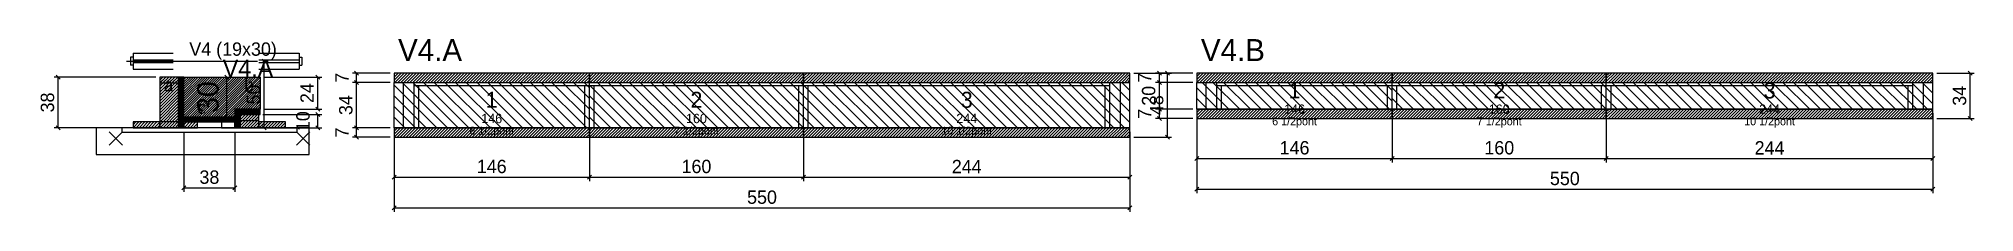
# Model space of a CAD drawing. Extents: x -69 to 1378, y -97 to 32.
import ezdxf
from ezdxf.enums import TextEntityAlignment as Align

# ---------------------------------------------------------------- set-up
doc = ezdxf.new("R2010")
doc.units = 0
for name, color, linetype in [('5', 5, 'Continuous'), ('barrote', 126, 'Continuous'), ('CONCRETO', 251, 'Continuous'), ('COTA', 241, 'Continuous'), ('Cota Seção (2x)', 241, 'Continuous'), ('detalhes', 7, 'Continuous'), ('Hachura', 251, 'Continuous'), ('Madeira', 126, 'Continuous'), ('NOMENCLATURA', 7, 'Continuous'), ('Painéis', 200, 'Continuous'), ('presilha', 224, 'Continuous'), ('Reaproveitamento', 30, 'Continuous'), ('SARR_2.2x7', 40, 'Continuous'), ('SARR_3.5x7', 81, 'Continuous'), ('SCO-___-LAJ', 224, 'Continuous'), ('TENSOR', 224, 'Continuous'), ('texto', 7, 'Continuous'), ('Texto Seção', 7, 'Continuous')]:
    doc.layers.add(name, color=color, linetype=linetype)
doc.dimstyles.new('PAINEL', dxfattribs={"dimtxt": 10, "dimasz": 3, "dimexe": 3, "dimexo": 3, "dimgap": 3, "dimtad": 1, "dimblk": 'OBLIQUE', "dimblk1": 'OBLIQUE', "dimcen": 2.5, "dimclrd": 4, "dimclre": 4, "dimclrt": 240, "dimazin": 3, "dimtfac": 1, "dimtmove": 0, "dimatfit": 3})
doc.dimstyles.new('SECAO2X', dxfattribs={"dimtxt": 16, "dimasz": 3, "dimexe": 3, "dimexo": 3, "dimgap": 3, "dimtad": 1, "dimblk": 'OBLIQUE', "dimblk1": 'OBLIQUE', "dimcen": 2.5, "dimclrd": 4, "dimclre": 4, "dimclrt": 240, "dimazin": 3, "dimtfac": 1, "dimtmove": 0, "dimatfit": 3})

# ---------------------------------------------------------------- blocks, each defined once
blk = doc.blocks.new('_OBLIQUE')
at = {"color": 0, "linetype": 'BYBLOCK'}
blk.add_line((-0.5, -0.5), (0.5, 0.5), dxfattribs=at)

msp = doc.modelspace()

# ---------------------------------------------------------------- hatches: boundary and pattern name
at = {"layer": 'COTA'}
h = msp.add_hatch(dxfattribs=at)
h.set_pattern_fill('ANSI31', scale=0.4)
h.paths.add_polyline_path([(40, -26), (40, 4), (97, 4), (97, -20), (78, -20), (78, -26)])
h = msp.add_hatch(dxfattribs=at)
h.set_pattern_fill('ANSI31', scale=0.5)
h.paths.add_polyline_path([(197, 0), (343, 0), (343, 7), (197, 7)])
h = msp.add_hatch(dxfattribs=at)
h.set_pattern_fill('ANSI31', scale=0.5)
h.paths.add_polyline_path([(343, 0), (503, 0), (503, 7), (343, 7)])
h = msp.add_hatch(dxfattribs=at)
h.set_pattern_fill('ANSI31', scale=0.5)
h.paths.add_polyline_path([(503, 0), (747, 0), (747, 7), (503, 7)])
h = msp.add_hatch(dxfattribs=at)
h.set_pattern_fill('ANSI31', scale=0.5)
h.paths.add_polyline_path([(797, 0), (943, 0), (943, 7), (797, 7)])
h = msp.add_hatch(dxfattribs=at)
h.set_pattern_fill('ANSI31', scale=0.5)
h.paths.add_polyline_path([(943, 0), (1103, 0), (1103, 7), (943, 7)])
h = msp.add_hatch(dxfattribs=at)
h.set_pattern_fill('ANSI31', scale=0.5)
h.paths.add_polyline_path([(1103, 0), (1347, 0), (1347, 7), (1103, 7)])
h = msp.add_hatch(dxfattribs=at)
h.set_pattern_fill('ANSI31', scale=0.5)
h.paths.add_polyline_path([(797, -27), (943, -27), (943, -20), (797, -20)])
h = msp.add_hatch(dxfattribs=at)
h.set_pattern_fill('ANSI31', scale=0.5)
h.paths.add_polyline_path([(943, -27), (1103, -27), (1103, -20), (943, -20)])
h = msp.add_hatch(dxfattribs=at)
h.set_pattern_fill('ANSI31', scale=0.5)
h.paths.add_polyline_path([(1103, -27), (1347, -27), (1347, -20), (1103, -20)])
h = msp.add_hatch(dxfattribs=at)
h.set_pattern_fill('ANSI31', scale=0.5)
h.paths.add_polyline_path([(197, -41), (343, -41), (343, -34), (197, -34)])
h = msp.add_hatch(dxfattribs=at)
h.set_pattern_fill('ANSI31', scale=0.5)
h.paths.add_polyline_path([(343, -41), (503, -41), (503, -34), (343, -34)])
h = msp.add_hatch(dxfattribs=at)
h.set_pattern_fill('ANSI31', scale=0.5)
h.paths.add_polyline_path([(503, -41), (747, -41), (747, -34), (503, -34)])
at = {"layer": 'Hachura'}
h = msp.add_hatch(dxfattribs=at)
h.set_pattern_fill('ANSI31', scale=0.5)
h.paths.add_polyline_path([(22, -34), (36, -34), (36, 4), (22, 4)])
h = msp.add_hatch(dxfattribs=at)
h.set_pattern_fill('ANSI31', scale=0.5)
h.paths.add_polyline_path([(22, -0.4), (36, -0.4), (36, 4), (22, 4)])
h = msp.add_hatch(dxfattribs=at)
h.set_pattern_fill('SOLID')
h.paths.add_polyline_path([(36, -34), (40, -34), (40, 4), (36, 4)])
h = msp.add_hatch(dxfattribs=at)
h.set_pattern_fill('SOLID')
h.paths.add_polyline_path([(40, -29.6), (78, -29.6), (78, -26), (40, -26)])
h = msp.add_hatch(dxfattribs=at)
h.set_pattern_fill('SOLID')
h.paths.add_polyline_path([(78, -24), (97, -24), (97, -20), (78, -20)])
h = msp.add_hatch(dxfattribs=at)
h.set_pattern_fill('SOLID')
h.paths.add_polyline_path([(78, -34), (82, -34), (82, -24), (78, -24)])
h = msp.add_hatch(dxfattribs=at)
h.set_pattern_fill('ANSI31', scale=0.5)
h.paths.add_polyline_path([(82, -34), (96, -34), (96, -24), (82, -24)])
h = msp.add_hatch(dxfattribs=at)
h.set_pattern_fill('ANSI31', scale=0.5)
h.paths.add_polyline_path([(82, -28.4), (96, -28.4), (96, -24), (82, -24)])
h = msp.add_hatch(dxfattribs=at)
h.set_pattern_fill('ANSI31', scale=0.5)
h.paths.add_polyline_path([(2, -34), (22, -34), (22, -29.6), (2, -29.6)])
h = msp.add_hatch(dxfattribs=at)
h.set_pattern_fill('ANSI31', scale=0.5)
h.paths.add_polyline_path([(40, -34), (50, -34), (50, -29.6), (40, -29.6)])
h = msp.add_hatch(dxfattribs=at)
h.set_pattern_fill('ANSI31', scale=0.5)
h.paths.add_polyline_path([(96, -34), (116, -34), (116, -29.6), (96, -29.6)])

# ---------------------------------------------------------------- linework, layer by layer
for p, q in [((0, 19), (0, 13)), ((2, 19), (0, 19)), ((2, 22), (32, 22)), ((2, 22), (2, 10)), ((2, 17), (32, 17)), ((2, 15), (32, 15)), ((96, 22), (126, 22)), ((96, 17), (126, 17)), ((96, 15), (126, 15)), ((126, 22), (126, 10)), ((126, 19), (128, 19)), ((128, 19), (128, 13)), ((2, 13), (0, 13)), ((2, 10), (32, 10)), ((96, 10), (126, 10)), ((126, 13), (128, 13))]:
    msp.add_line(p, q)
at = {"layer": 'barrote'}
msp.add_lwpolyline([(-25.5, -54), (133.5, -54), (133.5, -34), (-25.5, -34)], close=True, dxfattribs=at)
at = {"layer": 'CONCRETO'}
msp.add_lwpolyline([(40, -26), (40, 4), (97, 4), (97, -20), (78, -20), (78, -26)], close=True, dxfattribs=at)
at = {"layer": 'Madeira'}
for points in [[(22, -34), (36, -34), (36, 4), (22, 4)], [(22, -0.4), (36, -0.4), (36, 4), (22, 4)], [(82, -34), (96, -34), (96, -24), (82, -24)], [(82, -28.4), (96, -28.4), (96, -24), (82, -24)], [(2, -34), (22, -34), (22, -29.6), (2, -29.6)], [(22, -34), (36, -34), (36, -29.6), (22, -29.6)], [(40, -34), (50, -34), (50, -29.6), (40, -29.6)], [(68, -34), (78, -34), (78, -29.6), (68, -29.6)], [(96, -34), (116, -34), (116, -29.6), (96, -29.6)]]:
    msp.add_lwpolyline(points, close=True, dxfattribs=at)
at = {"layer": 'Painéis'}
for p, q in [((197, 0), (343, 0)), ((197, -34), (197, 0)), ((343, -34), (343, 0)), ((343, -34), (343, 0)), ((343, 0), (503, 0)), ((343, -34), (343, 0)), ((503, -34), (503, 0)), ((503, -34), (503, 0)), ((503, 0), (747, 0)), ((503, -34), (503, 0)), ((747, -34), (747, 0)), ((797, 0), (943, 0)), ((797, -20), (797, 0)), ((943, -20), (943, 0)), ((943, -20), (943, 0)), ((943, 0), (1103, 0)), ((943, -20), (943, 0)), ((1103, -20), (1103, 0)), ((1103, -20), (1103, 0)), ((1103, 0), (1347, 0)), ((1103, -20), (1103, 0)), ((1347, -20), (1347, 0)), ((797, -20), (943, -20)), ((943, -20), (1103, -20)), ((1103, -20), (1347, -20)), ((197, -34), (343, -34)), ((343, -34), (503, -34)), ((503, -34), (747, -34))]:
    msp.add_line(p, q, dxfattribs=at)
for points in [[(36, -34), (40, -34), (40, 4), (36, 4)], [(40, -29.6), (78, -29.6), (78, -26), (40, -26)], [(78, -24), (97, -24), (97, -20), (78, -20)], [(78, -34), (82, -34), (82, -24), (78, -24)]]:
    msp.add_lwpolyline(points, close=True, dxfattribs=at)
at = {"layer": 'presilha'}
for p, q in [((-16, -47), (-6, -37)), ((-16, -37), (-6, -47)), ((124, -47), (134, -37)), ((124, -37), (134, -47))]:
    msp.add_line(p, q, dxfattribs=at)
at = {"layer": 'Reaproveitamento', "color": 30}
for p, q in [((237, -34), (203, 0)), ((245, -34), (211, 0)), ((253, -34), (219, 0)), ((261, -34), (227, 0)), ((269, -34), (235, 0)), ((277, -34), (243, 0)), ((285, -34), (251, 0)), ((293, -34), (259, 0)), ((301, -34), (267, 0)), ((309, -34), (275, 0)), ((317, -34), (283, 0)), ((325, -34), (291, 0)), ((333, -34), (299, 0)), ((341, -34), (307, 0)), ((343, -28), (315, 0)), ((343, -20), (323, 0)), ((343, -12), (331, 0)), ((343, -4), (339, 0)), ((383, -34), (349, 0)), ((391, -34), (357, 0)), ((399, -34), (365, 0)), ((407, -34), (373, 0)), ((415, -34), (381, 0)), ((423, -34), (389, 0)), ((431, -34), (397, 0)), ((439, -34), (405, 0)), ((447, -34), (413, 0)), ((455, -34), (421, 0)), ((463, -34), (429, 0)), ((471, -34), (437, 0)), ((479, -34), (445, 0)), ((487, -34), (453, 0)), ((495, -34), (461, 0)), ((503, -34), (469, 0)), ((503, -26), (477, 0)), ((503, -18), (485, 0)), ((503, -10), (493, 0)), ((503, -2), (501, 0)), ((543, -34), (509, 0)), ((551, -34), (517, 0)), ((559, -34), (525, 0)), ((567, -34), (533, 0)), ((575, -34), (541, 0)), ((583, -34), (549, 0)), ((591, -34), (557, 0)), ((599, -34), (565, 0)), ((607, -34), (573, 0)), ((615, -34), (581, 0)), ((623, -34), (589, 0)), ((631, -34), (597, 0)), ((639, -34), (605, 0)), ((647, -34), (613, 0)), ((655, -34), (621, 0)), ((663, -34), (629, 0)), ((671, -34), (637, 0)), ((679, -34), (645, 0)), ((687, -34), (653, 0)), ((695, -34), (661, 0)), ((703, -34), (669, 0)), ((711, -34), (677, 0)), ((719, -34), (685, 0)), ((727, -34), (693, 0)), ((735, -34), (701, 0)), ((743, -34), (709, 0)), ((747, -30), (717, 0)), ((747, -22), (725, 0)), ((747, -14), (733, 0)), ((747, -6), (741, 0)), ((821, -20), (801, 0)), ((829, -20), (809, 0)), ((837, -20), (817, 0)), ((845, -20), (825, 0)), ((853, -20), (833, 0)), ((861, -20), (841, 0)), ((869, -20), (849, 0)), ((877, -20), (857, 0)), ((885, -20), (865, 0)), ((893, -20), (873, 0)), ((901, -20), (881, 0)), ((909, -20), (889, 0)), ((917, -20), (897, 0)), ((925, -20), (905, 0)), ((933, -20), (913, 0)), ((941, -20), (921, 0)), ((943, -14), (929, 0)), ((943, -6), (937, 0)), ((967, -20), (947, 0)), ((975, -20), (955, 0)), ((983, -20), (963, 0)), ((991, -20), (971, 0)), ((999, -20), (979, 0)), ((1007, -20), (987, 0)), ((1015, -20), (995, 0)), ((1023, -20), (1003, 0)), ((1031, -20), (1011, 0)), ((1039, -20), (1019, 0)), ((1047, -20), (1027, 0)), ((1055, -20), (1035, 0)), ((1063, -20), (1043, 0)), ((1071, -20), (1051, 0)), ((1079, -20), (1059, 0)), ((1087, -20), (1067, 0)), ((1095, -20), (1075, 0)), ((1103, -20), (1083, 0)), ((1103, -12), (1091, 0)), ((1103, -4), (1099, 0)), ((1127, -20), (1107, 0)), ((1135, -20), (1115, 0)), ((1143, -20), (1123, 0)), ((1151, -20), (1131, 0)), ((1159, -20), (1139, 0)), ((1167, -20), (1147, 0)), ((1175, -20), (1155, 0)), ((1183, -20), (1163, 0)), ((1191, -20), (1171, 0)), ((1199, -20), (1179, 0)), ((1207, -20), (1187, 0)), ((1215, -20), (1195, 0)), ((1223, -20), (1203, 0)), ((1231, -20), (1211, 0)), ((1239, -20), (1219, 0)), ((1247, -20), (1227, 0)), ((1255, -20), (1235, 0)), ((1263, -20), (1243, 0)), ((1271, -20), (1251, 0)), ((1279, -20), (1259, 0)), ((1287, -20), (1267, 0)), ((1295, -20), (1275, 0)), ((1303, -20), (1283, 0)), ((1311, -20), (1291, 0)), ((1319, -20), (1299, 0)), ((1327, -20), (1307, 0)), ((1335, -20), (1315, 0)), ((1343, -20), (1323, 0)), ((1347, -16), (1331, 0)), ((1347, -8), (1339, 0)), ((1347, 0), (1347, 0)), ((229, -34), (197, -2)), ((221, -34), (197, -10)), ((375, -34), (343, -2)), ((367, -34), (343, -10)), ((535, -34), (503, -2)), ((527, -34), (503, -10)), ((813, -20), (797, -4)), ((805, -20), (797, -12)), ((959, -20), (943, -4)), ((951, -20), (943, -12)), ((1119, -20), (1103, -4)), ((1111, -20), (1103, -12)), ((213, -34), (197, -18)), ((205, -34), (197, -26)), ((359, -34), (343, -18)), ((351, -34), (343, -26)), ((519, -34), (503, -18)), ((511, -34), (503, -26)), ((797, -20), (797, -20)), ((943, -20), (943, -20)), ((1103, -20), (1103, -20)), ((197, -34), (197, -34)), ((343, -34), (343, -34)), ((503, -34), (503, -34))]:
    msp.add_line(p, q, dxfattribs=at)
at = {"layer": 'SARR_2.2x7'}
for p, q in [((204, -34), (204, 0)), ((740, -34), (740, 0)), ((804, -20), (804, 0)), ((1340, -20), (1340, 0)), ((212, -2.2), (343, -2.2)), ((343, -2.2), (503, -2.2)), ((503, -2.2), (732, -2.2)), ((812, -2.2), (943, -2.2)), ((943, -2.2), (1103, -2.2)), ((1103, -2.2), (1332, -2.2))]:
    msp.add_line(p, q, dxfattribs=at)
at = {"layer": 'SARR_3.5x7'}
for p, q in [((212, -34), (212, 0)), ((343, -34), (343, 0)), ((343, -34), (343, 0)), ((503, -34), (503, 0)), ((503, -34), (503, 0)), ((732, -34), (732, 0)), ((812, -20), (812, 0)), ((943, -20), (943, 0)), ((943, -20), (943, 0)), ((1103, -20), (1103, 0)), ((1103, -20), (1103, 0)), ((1332, -20), (1332, 0)), ((215.5, -34), (215.5, -2.2)), ((339.5, -34), (339.5, -2.2)), ((346.5, -34), (346.5, -2.2)), ((499.5, -34), (499.5, -2.2)), ((506.5, -34), (506.5, -2.2)), ((728.5, -34), (728.5, -2.2)), ((815.5, -20), (815.5, -2.2)), ((939.5, -20), (939.5, -2.2)), ((946.5, -20), (946.5, -2.2)), ((1099.5, -20), (1099.5, -2.2)), ((1106.5, -20), (1106.5, -2.2)), ((1328.5, -20), (1328.5, -2.2)), ((812, -20), (815.5, -20)), ((939.5, -20), (943, -20)), ((943, -20), (946.5, -20)), ((1099.5, -20), (1103, -20)), ((1103, -20), (1106.5, -20)), ((1328.5, -20), (1332, -20)), ((212, -34), (215.5, -34)), ((339.5, -34), (343, -34)), ((343, -34), (346.5, -34)), ((499.5, -34), (503, -34)), ((503, -34), (506.5, -34)), ((728.5, -34), (732, -34))]:
    msp.add_line(p, q, dxfattribs=at)
at = {"layer": 'SCO-___-LAJ'}
for points in [[(197, 0), (343, 0), (343, 7), (197, 7)], [(343, 0), (503, 0), (503, 7), (343, 7)], [(503, 0), (747, 0), (747, 7), (503, 7)], [(797, 0), (943, 0), (943, 7), (797, 7)], [(943, 0), (1103, 0), (1103, 7), (943, 7)], [(1103, 0), (1347, 0), (1347, 7), (1103, 7)], [(797, -27), (943, -27), (943, -20), (797, -20)], [(943, -27), (1103, -27), (1103, -20), (943, -20)], [(1103, -27), (1347, -27), (1347, -20), (1103, -20)], [(-6.5, -37.2), (124.5, -37.2), (124.5, -34), (-6.5, -34)], [(197, -41), (343, -41), (343, -34), (197, -34)], [(343, -41), (503, -41), (503, -34), (343, -34)], [(503, -41), (747, -41), (747, -34), (503, -34)]]:
    msp.add_lwpolyline(points, close=True, dxfattribs=at)
at = {"layer": 'TENSOR'}
msp.add_line((-3, 16), (95, 16), dxfattribs=at)

# ---------------------------------------------------------------- texts
at = {"layer": '5'}
for s, height, p in [('1', 12, (870, -6)), ('2', 12, (1023, -6)), ('3', 12, (1225, -6)), ('1', 12, (270, -13)), ('2', 12, (423, -13)), ('3', 12, (625, -13)), ('146', 7, (270, -27)), ('160', 7, (423, -27)), ('244', 7, (625, -27)), ('146', 7, (870, -20)), ('160', 7, (1023, -20)), ('244', 7, (1225, -20))]:
    msp.add_text(s, height=height, dxfattribs=at).set_placement(p, align=Align.MIDDLE_CENTER)
at = {"layer": 'detalhes'}
for s, p in [('a', (25, -6.7)), ('b', (85, -6.7)), ('c', (50, -23.5))]:
    msp.add_text(s, height=9.6, dxfattribs=at).set_placement(p)
at = {"layer": 'NOMENCLATURA'}
for s, p in [('V4.A', (200, 16)), ('V4.B', (800, 16))]:
    msp.add_text(s, height=16.5, dxfattribs=at).set_placement(p)
at = {"layer": 'texto', "char_height": 6, "attachment_point": 5}
for s, insert in [('6 1/2pont', (870, -30)), ('7 1/2pont', (1023, -30)), ('10 1/2pont', (1225, -30)), ('6 1/2pont', (270, -37)), ('7 1/2pont', (423, -37)), ('10 1/2pont', (625, -37))]:
    msp.add_mtext(s, dxfattribs=dict(at, insert=insert))
at = {"layer": 'Texto Seção'}
for s, height, p in [('V4 (19x30)', 10, (44, 20)), ('V4.A', 13, (69, 4))]:
    msp.add_text(s, height=height, dxfattribs=at).set_placement(p)

# ---------------------------------------------------------------- dimensions: what is measured, and where the dimension line sits
at = {"layer": 'COTA'}
for base, p1, p2 in [((100, -34), (96, -34), (96, 16)), ((-54, -34), (2, -34), (22, 4)), ((140, -20), (97, -20), (97, 4)), ((169, 0), (197, 0), (197, 7)), ((169, -34), (197, -34), (197, 0)), ((775, -41), (747, -41), (747, 7)), ((769, 0), (797, 0), (797, 7)), ((769, -20), (797, -20), (797, 0)), ((1375, -27), (1347, -27), (1347, 7)), ((140, -34), (96, -34), (96, -24)), ((769, -27), (797, -27), (797, -20)), ((169, -41), (197, -41), (197, -34))]:
    msp.add_linear_dim(base=base, p1=p1, p2=p2, angle=90, dimstyle='PAINEL', dxfattribs=at).render()
for base, p1, p2 in [((797, -57), (797, -20), (943, -20)), ((797, -80), (797, -20), (1347, -20)), ((943, -57), (943, -20), (1103, -20)), ((1103, -57), (1103, -20), (1347, -20)), ((40, -79), (40, -34), (78, -34)), ((197, -71), (197, -34), (343, -34)), ((197, -94), (197, -34), (747, -34)), ((343, -71), (343, -34), (503, -34)), ((503, -71), (503, -34), (747, -34))]:
    msp.add_linear_dim(base=base, p1=p1, p2=p2, dimstyle='PAINEL', dxfattribs=at).render()
at = {"layer": 'Cota Seção (2x)'}
msp.add_linear_dim(base=(72, -26), p1=(40, -26), p2=(40, 4), angle=90, dimstyle='SECAO2X', dxfattribs=at).render()

doc.saveas('drawing.dxf')
